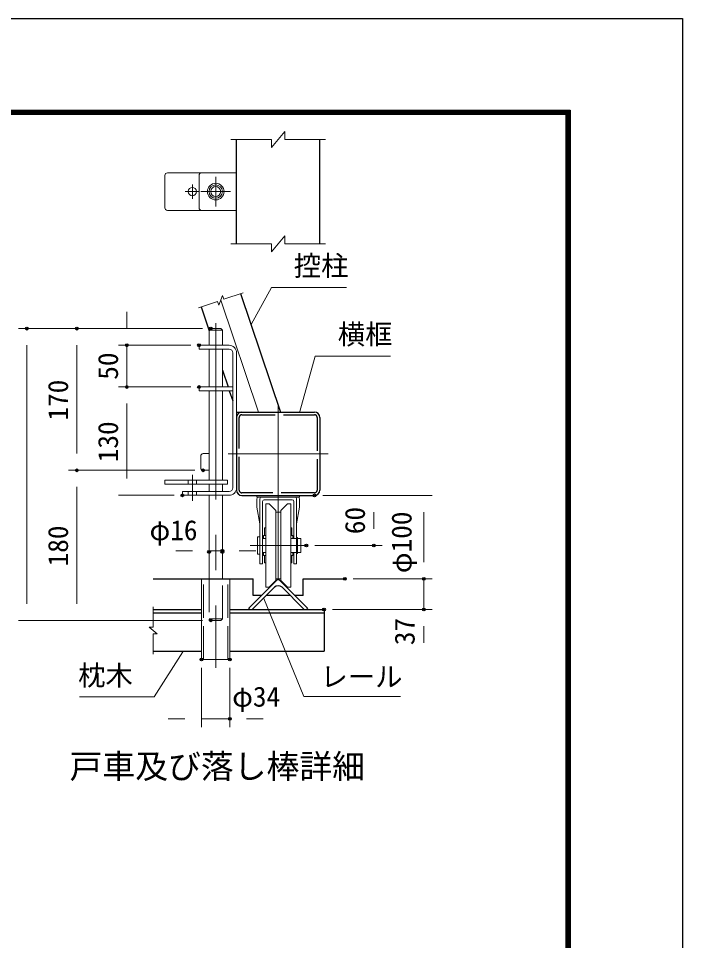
# Model space of a CAD drawing. Units: millimetres, scale not verified, with parts at other scales. Extents: x -6300 to 6300, y -4455 to 4455.
# Drawn here: x 3909 to 6300, y 1136 to 4455 of the extents above; entities that cross this region are included whole.
import ezdxf
from ezdxf.enums import TextEntityAlignment as Align

# ---------------------------------------------------------------- set-up
doc = ezdxf.new("R2010")
doc.units = ezdxf.units.MM
doc.header["$LTSCALE"] = 20
doc.header["$PDMODE"] = 32
doc.header["$PDSIZE"] = 10
doc.linetypes.add('DASHED', pattern=[7.5, 6, -1.5])
doc.linetypes.add('USER1', pattern=[50.8, 31.75, -6.35, 6.35, -6.35])
for name, color, linetype, lineweight in [('0-0_D-TTL-TXT', 7, 'Continuous', 25), ('0-1_D-STR1', 1, 'Continuous', 25), ('0-2_D-STR4', 7, 'Continuous', 25), ('0-3_D-BMK', 2, 'USER1', 13), ('0-4_D-STR3', 3, 'Continuous', 13), ('0-5_D-STR5', 4, 'Continuous', 25), ('0-8_D-STR-DIM', 7, 'Continuous', 13), ('0-B_D-STR-TXT', 7, 'Continuous', 13), ('0-C_D-TTL', 7, 'Continuous', 25)]:
    doc.layers.add(name, color=color, linetype=linetype, lineweight=lineweight)
doc.layers.add('0-A_Defpoints', color=8, linetype='Continuous')
doc.styles.add('ＭＳ ゴシック', font='')
doc.styles.get('ＭＳ ゴシック').set_extended_font_data('MS Gothic')

msp = doc.modelspace()

# ---------------------------------------------------------------- linework, layer by layer
at = {"layer": '0-1_D-STR1'}
for p, q in [((4693.96, 3644.16), (4693.96, 4019.16)), ((4993.96, 3644.16), (4993.96, 4019.16)), ((4708.22, 3464.26), (4852.3, 3037.95)), ((4566.12, 3416.24), (4594.96, 3330.88)), ((4642.96, 3188.85), (4663.43, 3128.29)), ((4668, 3114.79), (4680.46, 3077.89)), ((4693.96, 3037.95), (4974.76, 3037.95)), ((4693.96, 3018.75), (4693.96, 2757.15)), ((4993.96, 3018.75), (4993.96, 2757.15)), ((4713.12, 2737.95), (4974.81, 2737.95))]:
    msp.add_line(p, q, dxfattribs=at)
at = {"layer": '0-1_D-STR1', "linetype": 'DASHED'}
for p, q in [((4713.16, 3028.35), (4974.76, 3028.35)), ((4703.56, 2757.15), (4703.56, 3018.75)), ((4984.36, 3018.75), (4984.36, 2757.15)), ((4974.76, 2747.55), (4713.16, 2747.55))]:
    msp.add_line(p, q, dxfattribs=at)
at = {"layer": '0-1_D-STR1'}
for centre, start, end in [((4713.16, 3018.75), 90, 180), ((4974.76, 3018.75), 0, 90), ((4713.16, 2757.15), 180, 270), ((4974.76, 2757.15), 270, 0)]:
    msp.add_arc(centre, 19.2, start, end, dxfattribs=at)
at = {"layer": '0-1_D-STR1', "linetype": 'DASHED'}
for centre, start, end in [((4713.16, 3018.75), 90, 180), ((4974.76, 3018.75), 0, 90), ((4713.16, 2757.15), 180, 270), ((4974.76, 2757.15), 270, 0)]:
    msp.add_arc(centre, 9.6, start, end, dxfattribs=at)
at = {"layer": '0-2_D-STR4'}
for p, q in [((4393.96, 2437.95), (4753.96, 2437.95)), ((4753.96, 2377.95), (4753.96, 2437.95)), ((4933.96, 2437.95), (5083.96, 2437.95)), ((4933.96, 2377.95), (4933.96, 2437.95)), ((4783.96, 2377.95), (4753.96, 2377.95)), ((4886.99, 2377.95), (4800.93, 2377.95)), ((4933.96, 2377.95), (4903.96, 2377.95))]:
    msp.add_line(p, q, dxfattribs=at)
at = {"layer": '0-3_D-BMK'}
for p, q in [((4618.96, 3778.5), (4618.96, 3884.82)), ((4534.96, 3806.08), (4534.96, 3857.25)), ((4534.96, 3806.08), (4534.96, 3857.25)), ((4618.96, 3870.21), (4618.96, 3793.11)), ((4560.55, 3831.66), (4509.38, 3831.66)), ((4560.55, 3831.66), (4509.38, 3831.66)), ((4672.12, 3831.66), (4565.8, 3831.66)), ((4657.52, 3831.66), (4580.41, 3831.66)), ((4637.17, 3440.25), (4773.13, 3037.95)), ((4618.96, 3358.29), (4618.96, 2117.55)), ((4843.96, 3067.95), (4843.96, 2393.4)), ((4663.96, 2887.95), (5023.96, 2887.95)), ((4534.96, 2718.29), (4534.96, 2812.29)), ((4742.56, 2557.95), (4945.36, 2557.95))]:
    msp.add_line(p, q, dxfattribs=at)
at = {"layer": '0-4_D-STR3'}
for p, q in [((4435.96, 3890.16), (4435.96, 3773.16)), ((4651.96, 3899.16), (4444.96, 3899.16)), ((4693.96, 3899.16), (4444.96, 3899.16)), ((4558.96, 3773.16), (4558.96, 3890.16)), ((4693.96, 3764.16), (4693.96, 3899.16)), ((4651.96, 3764.16), (4444.96, 3764.16)), ((4693.96, 3764.16), (4444.96, 3764.16)), ((4594.96, 3332.29), (4600.96, 3338.29)), ((4594.96, 3332.29), (4642.96, 3332.29)), ((4594.96, 3332.29), (4594.96, 3278.29)), ((4642.96, 3332.29), (4642.96, 3278.29)), ((4558.96, 3278.29), (4666.96, 3278.29)), ((4558.96, 3278.29), (4558.96, 3264.79)), ((4558.96, 3264.79), (4666.96, 3264.79)), ((4594.96, 3264.79), (4594.96, 3128.29)), ((4642.96, 3264.79), (4642.96, 3128.29)), ((4680.46, 3251.29), (4680.46, 2765.29)), ((4693.96, 3251.29), (4693.96, 2765.29)), ((4558.96, 3128.29), (4680.46, 3128.29)), ((4558.96, 3128.29), (4558.96, 3114.79)), ((4558.96, 3114.79), (4680.46, 3114.79)), ((4594.96, 3114.79), (4594.96, 2792.29)), ((4642.96, 3114.79), (4642.96, 2792.29)), ((4594.96, 2888.29), (4573.96, 2888.29)), ((4564.96, 2879.29), (4564.96, 2837.29)), ((4594.96, 2828.29), (4573.96, 2828.29)), ((4660.96, 2792.29), (4435.96, 2792.29)), ((4435.96, 2778.79), (4435.96, 2792.29)), ((4660.96, 2778.79), (4660.96, 2792.29)), ((4660.96, 2778.79), (4435.96, 2778.79)), ((4594.96, 2778.79), (4594.96, 2751.79)), ((4642.96, 2778.79), (4642.96, 2751.79)), ((4498.96, 2751.79), (4666.96, 2751.79)), ((4498.96, 2751.79), (4498.96, 2738.29)), ((4498.96, 2738.29), (4666.96, 2738.29)), ((4594.96, 2738.29), (4594.96, 2437.95)), ((4642.96, 2738.29), (4642.96, 2437.95)), ((4773.46, 2731.95), (4843.96, 2731.95)), ((4843.96, 2731.95), (4783.96, 2731.95)), ((4843.96, 2722.35), (4793.56, 2722.35)), ((4843.96, 2722.35), (4894.36, 2722.35)), ((4909.96, 2635.95), (4909.96, 2725.95)), ((4920.46, 2725.95), (4920.46, 2695.95)), ((4787.56, 2635.95), (4787.56, 2716.35)), ((4798.96, 2707.95), (4798.96, 2407.95)), ((4876.96, 2707.95), (4852.96, 2683.95)), ((4888.96, 2707.95), (4876.96, 2707.95)), ((4888.96, 2707.95), (4888.96, 2407.95)), ((4900.36, 2635.95), (4900.36, 2716.35)), ((4920.46, 2695.95), (4909.96, 2635.95)), ((4834.96, 2431.95), (4834.96, 2683.95)), ((4834.96, 2677.95), (4852.96, 2677.95)), ((4852.96, 2431.95), (4852.96, 2683.95)), ((4777.96, 2491.95), (4777.96, 2635.95)), ((4787.56, 2491.95), (4787.56, 2635.95)), ((4900.36, 2583.45), (4900.36, 2635.95)), ((4909.96, 2583.45), (4909.96, 2635.95)), ((4791.46, 2593.95), (4791.46, 2583.45)), ((4798.96, 2593.95), (4791.46, 2593.95)), ((4794.46, 2617.95), (4794.46, 2607.45)), ((4798.96, 2607.45), (4798.96, 2593.95)), ((4888.96, 2620.95), (4891.96, 2620.95)), ((4888.96, 2617.95), (4888.96, 2620.95)), ((4888.96, 2607.45), (4888.96, 2593.95)), ((4888.96, 2593.95), (4896.46, 2593.95)), ((4891.96, 2620.95), (4893.46, 2620.95)), ((4893.46, 2620.95), (4893.46, 2619.5)), ((4893.46, 2593.95), (4893.46, 2619.5)), ((4893.46, 2617.95), (4893.46, 2607.45)), ((4896.46, 2593.95), (4893.46, 2593.95)), ((4896.46, 2593.95), (4896.46, 2583.45)), ((4909.96, 2583.45), (4909.96, 2589.45)), ((4768.96, 2526.45), (4768.96, 2557.95)), ((4787.56, 2583.45), (4798.96, 2583.45)), ((4909.96, 2583.45), (4888.96, 2583.45)), ((4909.96, 2491.95), (4909.96, 2586.45)), ((4912.96, 2586.45), (4909.96, 2586.45)), ((4912.96, 2586.45), (4912.96, 2529.45)), ((4924.96, 2532.45), (4924.96, 2557.95)), ((4787.56, 2532.45), (4798.96, 2532.45)), ((4791.46, 2521.95), (4791.46, 2532.45)), ((4909.96, 2532.45), (4888.96, 2532.45)), ((4896.46, 2521.95), (4896.46, 2532.45)), ((4900.36, 2491.95), (4900.36, 2532.45)), ((4912.96, 2529.45), (4909.96, 2529.45)), ((4912.96, 2532.45), (4924.96, 2532.45)), ((4777.96, 2491.95), (4787.56, 2491.95)), ((4798.96, 2521.95), (4791.46, 2521.95)), ((4791.46, 2521.95), (4794.46, 2521.95)), ((4794.46, 2521.95), (4794.46, 2496.4)), ((4794.46, 2497.95), (4794.46, 2508.45)), ((4794.46, 2494.95), (4794.46, 2496.4)), ((4795.96, 2494.95), (4794.46, 2494.95)), ((4798.96, 2494.95), (4795.96, 2494.95)), ((4798.96, 2508.45), (4798.96, 2521.95)), ((4798.96, 2497.95), (4798.96, 2494.95)), ((4888.96, 2521.95), (4896.46, 2521.95)), ((4888.96, 2508.45), (4888.96, 2521.95)), ((4893.46, 2521.95), (4893.46, 2496.4)), ((4896.46, 2521.95), (4893.46, 2521.95)), ((4893.46, 2497.95), (4893.46, 2508.45)), ((4909.96, 2491.95), (4900.36, 2491.95)), ((4567.96, 2147.55), (4567.96, 2437.95)), ((4669.96, 2147.55), (4669.96, 2437.95)), ((4810.96, 2407.95), (4834.96, 2431.95)), ((4834.96, 2437.95), (4852.96, 2437.95)), ((4798.96, 2407.95), (4810.96, 2407.95)), ((4567.96, 2147.55), (4669.96, 2147.55))]:
    msp.add_line(p, q, dxfattribs=at)
at = {"layer": '0-4_D-STR3', "linetype": 'DASHED'}
for p, q in [((4519.96, 2778.79), (4519.96, 2792.29)), ((4549.96, 2778.79), (4549.96, 2792.29)), ((4519.96, 2738.29), (4519.96, 2751.79)), ((4549.96, 2738.29), (4549.96, 2751.79)), ((4567.96, 2437.95), (4574.86, 2437.95)), ((4574.86, 2147.55), (4574.86, 2437.95)), ((4594.96, 2437.95), (4594.96, 2294.28)), ((4642.96, 2294.28), (4642.96, 2437.95)), ((4663.06, 2147.55), (4663.06, 2437.95)), ((4663.06, 2437.95), (4669.96, 2437.95)), ((4594.96, 2294.28), (4600.96, 2288.28)), ((4594.96, 2294.28), (4642.96, 2294.28))]:
    msp.add_line(p, q, dxfattribs=at)
at = {"layer": '0-4_D-STR3', "color": 4}
for p, q in [((4920.46, 2737.95), (4767.46, 2737.95)), ((4767.46, 2731.95), (4767.46, 2737.95)), ((4920.46, 2731.95), (4767.46, 2731.95)), ((4920.46, 2731.95), (4920.46, 2737.95))]:
    msp.add_line(p, q, dxfattribs=at)
at = {"layer": '0-4_D-STR3'}
for points in [[(4600.96, 3338.29), (4636.96, 3338.29), (4642.96, 3332.29)], [(4767.46, 2725.95), (4767.46, 2695.95), (4777.96, 2635.95), (4777.96, 2725.95)], [(4914.46, 2731.95), (4843.96, 2731.95), (4903.96, 2731.95)], [(4798.96, 2707.95), (4810.96, 2707.95), (4834.96, 2683.95)], [(4777.96, 2583.45), (4777.96, 2589.45), (4768.96, 2589.45), (4768.96, 2557.95)], [(4791.46, 2593.95), (4794.46, 2593.95), (4794.46, 2619.5)], [(4798.96, 2617.95), (4798.96, 2620.95), (4795.96, 2620.95), (4794.46, 2620.95), (4794.46, 2619.5)], [(4912.96, 2583.45), (4924.96, 2583.45), (4924.96, 2557.95)], [(4777.96, 2532.45), (4777.96, 2526.45), (4768.96, 2526.45)], [(4888.96, 2497.95), (4888.96, 2494.95), (4891.96, 2494.95), (4893.46, 2494.95), (4893.46, 2496.4)], [(4888.96, 2407.95), (4876.96, 2407.95), (4852.96, 2431.95)]]:
    msp.add_lwpolyline(points, dxfattribs=at)
at = {"layer": '0-4_D-STR3', "linetype": 'DASHED'}
msp.add_lwpolyline([(4600.96, 2288.28), (4636.96, 2288.28), (4642.96, 2294.28)], dxfattribs=at)
at = {"layer": '0-4_D-STR3'}
for centre, radius in [((4618.96, 3831.66), 30), ((4618.96, 3831.66), 24), ((4534.96, 3831.66), 15), ((4534.96, 3831.66), 15), ((4618.96, 3831.66), 18)]:
    msp.add_circle(centre, radius, dxfattribs=at)
for centre, radius, start, end in [((4444.96, 3890.16), 9, 90, 180), ((4567.96, 3890.16), 9, 90, 180), ((4444.96, 3773.16), 9, 180, 270), ((4567.96, 3773.16), 9, 180, 270), ((4666.96, 3251.29), 27, 0, 90), ((4666.96, 3251.29), 13.5, 0, 90), ((4573.96, 2879.29), 9, 90, 180), ((4573.96, 2837.29), 9, 180, 270), ((4666.96, 2765.29), 13.5, 270, 0), ((4666.96, 2765.29), 27, 270, 0), ((4773.46, 2725.95), 6, 90, 180), ((4783.96, 2725.95), 6, 90, 180), ((4793.56, 2716.35), 6, 90, 180), ((4894.36, 2716.35), 6, 0, 90), ((4903.96, 2725.95), 6, 0, 90), ((4914.46, 2725.95), 6, 0, 90)]:
    msp.add_arc(centre, radius, start, end, dxfattribs=at)
at = {"layer": '0-5_D-STR5'}
for p, q in [((4737.9, 2331.88), (4843.96, 2437.95)), ((4843.96, 2437.95), (4950.03, 2331.88)), ((4752.75, 2329.76), (4830.17, 2407.19)), ((4857.75, 2407.19), (4935.18, 2329.76)), ((4393.96, 2327.13), (4567.96, 2327.13)), ((4740.02, 2329.76), (4737.9, 2331.88)), ((4950.03, 2331.88), (4947.91, 2329.76)), ((5008.96, 2327.13), (5008.96, 2177.13)), ((4393.96, 2315.13), (4567.96, 2315.13)), ((4669.96, 2315.13), (5008.96, 2315.13)), ((4393.96, 2177.13), (4567.96, 2177.13)), ((4669.96, 2177.13), (5008.96, 2177.13))]:
    msp.add_line(p, q, dxfattribs=at)
msp.add_lwpolyline([(4669.96, 2327.13), (5008.96, 2327.13), (5008.96, 2177.13)], dxfattribs=at)
for centre, radius, start, end in [((4843.96, 2393.4), 19.5, 45, 135), ((4746.38, 2336.13), 9, 225, 315), ((4941.54, 2336.13), 9, 225, 315)]:
    msp.add_arc(centre, radius, start, end, dxfattribs=at)
at = {"layer": '0-8_D-STR-DIM'}
for p, q in [((4673.91, 4019.16), (4819.96, 4019.16)), ((4819.96, 3990.36), (4867.96, 4047.96)), ((4819.96, 3990.36), (4819.96, 4019.16)), ((4867.96, 4019.16), (4867.96, 4047.96)), ((4867.96, 4019.16), (5014.02, 4019.16)), ((4819.96, 3615.36), (4867.96, 3672.96)), ((4867.96, 3644.16), (4867.96, 3672.96)), ((4673.91, 3644.16), (4819.96, 3644.16)), ((4819.96, 3615.36), (4819.96, 3644.16)), ((4867.96, 3644.16), (5014.02, 3644.16)), ((4630.41, 3422.76), (4643.93, 3457.73)), ((4648.54, 3444.09), (4643.93, 3457.73)), ((4648.54, 3444.09), (4717.72, 3467.47)), ((4556.62, 3413.02), (4625.8, 3436.41)), ((4630.41, 3422.76), (4625.8, 3436.41)), ((4298.9, 3338.29), (4298.9, 3398.29)), ((4570.96, 3338.29), (3908.9, 3338.29)), ((4570.96, 3338.29), (4088.9, 3338.29)), ((3938.9, 2348.28), (3938.9, 3278.29)), ((4118.9, 2888.29), (4118.9, 3278.29)), ((4528.96, 3278.29), (4268.9, 3278.29)), ((4298.9, 3128.29), (4298.9, 3278.29)), ((4528.96, 3128.29), (4268.9, 3128.29)), ((4528.96, 3128.29), (4268.9, 3128.29)), ((4298.9, 2798.29), (4298.9, 3068.29)), ((4298.9, 3068.29), (4298.9, 3008.29)), ((4543.96, 2828.29), (4088.9, 2828.29)), ((4543.96, 2828.29), (4088.9, 2828.29)), ((4118.9, 2348.28), (4118.9, 2768.29)), ((4468.96, 2738.29), (4268.9, 2738.29)), ((5004.76, 2737.95), (5218.09, 2737.95)), ((5004.76, 2737.95), (5398.09, 2737.95)), ((5188.09, 2677.95), (5188.09, 2617.95)), ((5368.09, 2677.95), (5368.09, 2497.95)), ((4594.96, 2564.39), (4594.96, 2569.04)), ((4642.96, 2564.39), (4642.96, 2569.04)), ((4975.36, 2557.95), (5218.09, 2557.95)), ((5368.09, 2497.95), (5368.09, 2557.95)), ((4534.96, 2539.04), (4474.96, 2539.04)), ((4594.96, 2539.04), (4642.96, 2539.04)), ((4702.96, 2539.04), (4762.96, 2539.04)), ((5113.96, 2437.95), (5398.09, 2437.95)), ((5113.96, 2437.95), (5398.09, 2437.95)), ((5368.09, 2437.95), (5368.09, 2327.13)), ((4393.96, 2264.13), (4393.96, 2337.15)), ((5038.96, 2327.13), (5398.09, 2327.13)), ((4570.96, 2288.28), (3908.9, 2288.28)), ((4570.96, 2288.28), (4088.9, 2288.28)), ((4393.96, 2264.13), (4379.56, 2264.13)), ((4408.36, 2240.13), (4379.56, 2264.13)), ((5368.09, 2267.13), (5368.09, 2207.13)), ((4393.96, 2167.1), (4393.96, 2240.13)), ((4408.36, 2240.13), (4393.96, 2240.13)), ((4567.96, 2117.55), (4567.96, 1904)), ((4669.96, 2117.55), (4669.96, 1904)), ((4507.96, 1934), (4447.96, 1934)), ((4567.96, 1934), (4669.96, 1934)), ((4729.96, 1934), (4789.96, 1934))]:
    msp.add_line(p, q, dxfattribs=at)
at = {"layer": '0-A_Defpoints'}
for p in [(3938.9, 3338.29), (4118.9, 3338.29), (4600.96, 3338.29), (4298.9, 3278.29), (4558.96, 3278.29), (4298.9, 3128.29), (4558.96, 3128.29), (4118.9, 2828.29), (4573.96, 2828.29), (4498.96, 2738.29), (4974.76, 2737.95), (4945.36, 2557.95), (5188.09, 2557.95), (4594.96, 2534.39), (4642.96, 2539.04), (4642.96, 2534.39), (5083.96, 2437.95), (5368.09, 2437.95), (5008.96, 2327.13), (5368.09, 2327.13), (4600.96, 2288.28), (4567.96, 2147.55), (4669.96, 2147.55), (4669.96, 1934)]:
    msp.add_point(p, dxfattribs=at)
at = {"layer": '0-B_D-STR-TXT'}
for points in [[(5089.62, 3486), (4820.22, 3486), (4747.14, 3353.71)], [(5248.6, 3239.51), (4977.29, 3239.51), (4921.46, 3039.88)], [(5284.61, 2013.52), (4936.4, 2013.52), (4792.22, 2366.62)], [(4128.25, 2012.47), (4397.28, 2012.47), (4500.86, 2175.44)]]:
    msp.add_lwpolyline(points, dxfattribs=at)
at = {"layer": '0-C_D-TTL', "color": 2}
msp.add_lwpolyline([(-6299.92, 4454.95), (6300.08, 4454.95), (6300.08, -4455.05), (-6299.92, -4455.05)], close=True, dxfattribs=at)
at = {"layer": '0-C_D-TTL'}
for points in [[(-5894.92, 4124.95), (5895.08, 4124.95), (5895.08, -4125.05), (-5894.92, -4125.05)], [(-5891.17, 4121.2), (5891.33, 4121.2), (5891.33, -4121.3), (-5891.17, -4121.3)], [(-5887.42, 4117.45), (5887.58, 4117.45), (5887.58, -4117.55), (-5887.42, -4117.55)], [(-5883.67, 4113.7), (5883.83, 4113.7), (5883.83, -4113.8), (-5883.67, -4113.8)], [(-5879.92, 4109.95), (5880.08, 4109.95), (5880.08, -4110.05), (-5879.92, -4110.05)]]:
    msp.add_lwpolyline(points, close=True, dxfattribs=at)

# ---------------------------------------------------------------- texts
at = {"layer": '0-0_D-TTL-TXT', "style": 'ＭＳ ゴシック'}
msp.add_text('戸車及び落し棒詳細', height=86.66, dxfattribs=at).set_placement((4092.67, 1693.42), align=Align.BOTTOM_LEFT)
at = {"layer": '0-8_D-STR-DIM', "style": 'ＭＳ ゴシック'}
for s, p in [('50', (4288.78, 3154.35)), ('170', (4108.78, 3007.32)), ('130', (4288.78, 2857.31)), ('60', (5177.97, 2598.45)), ('φ100', (5345.8, 2458.09)), ('180', (4108.78, 2482.31)), ('37', (5356.99, 2198.86))]:
    msp.add_text(s, height=72.14, rotation=90, dxfattribs=at).set_placement(p, align=Align.BOTTOM_LEFT)
for s, p in [('φ16', (4380.69, 2555.13)), ('φ34', (4678.41, 1955.89))]:
    msp.add_text(s, height=72.14, dxfattribs=at).set_placement(p, align=Align.BOTTOM_LEFT)
at = {"layer": '0-B_D-STR-TXT', "style": 'ＭＳ ゴシック'}
for s, p in [('控柱', (4900.03, 3506.97)), ('横框', (5058.63, 3260.3)), ('枕木', (4123.68, 2032.3)), ('レール', (4996.41, 2027.83))]:
    msp.add_text(s, height=72.14, dxfattribs=at).set_placement(p, align=Align.BOTTOM_LEFT)

doc.saveas('drawing.dxf')
